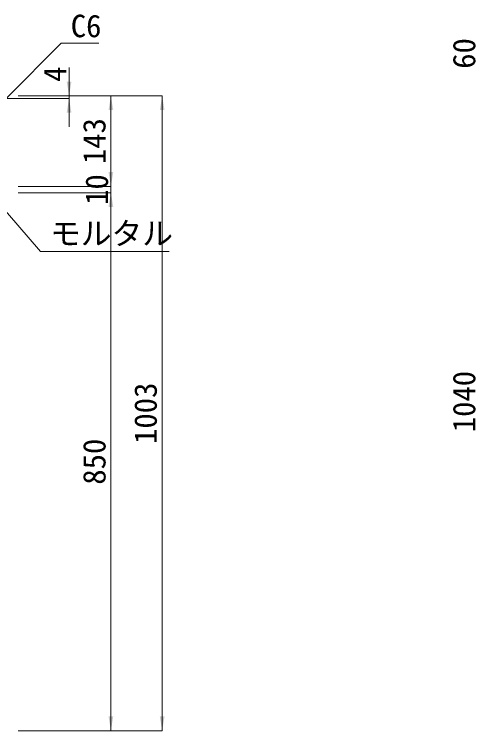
# Model space of a CAD drawing. Units: millimetres at full size; some dimension numbers follow another scale. Extents: x -3301 to 90699, y 107523 to 139162.
# Drawn here: x 3354 to 4082, y 114085 to 115217 of the extents above; entities that cross this region are included whole.
import ezdxf
from ezdxf.enums import TextEntityAlignment as Align

# ---------------------------------------------------------------- set-up
doc = ezdxf.new("R2010")
doc.units = ezdxf.units.MM
doc.header["$LTSCALE"] = 21
doc.layers.add('寸法線', color=7, linetype='Continuous', lineweight=9)
doc.layers.add('引出線', color=4, linetype='Continuous', lineweight=9)
doc.styles.add('ＭＳ ゴシック', font='')
doc.styles.get('ＭＳ ゴシック').set_extended_font_data('MS Gothic')

# ---------------------------------------------------------------- blocks, each defined once
blk = doc.blocks.new('filled_arrow')
at = {"color": 0, "linetype": 'Continuous', "lineweight": -2}
blk.add_solid([(7.5, 1.25), (0, 0), (7.5, -1.25)], dxfattribs=at)

msp = doc.modelspace()

# ---------------------------------------------------------------- linework, layer by layer
at = {"layer": '寸法線'}
for p, q in [((3440.07, 115039.04), (3440.07, 115133.1)), ((3154.51, 115084.04), (3440.07, 115084.04)), ((3359.51, 115088.1), (3506.15, 115088.1)), ((3359.51, 115088.1), (3587.16, 115088.1)), ((3359.51, 115088.1), (3440.07, 115088.1)), ((3506.15, 115088.1), (3506.15, 114945.1)), ((3587.16, 114085.1), (3587.16, 115088.1)), ((3506.15, 114890.1), (3506.15, 114990.1)), ((3359.51, 114945.1), (3506.15, 114945.1)), ((3359.51, 114945.1), (3506.15, 114945.1)), ((3359.51, 114935.1), (3506.15, 114935.1)), ((3359.51, 114935.1), (3506.15, 114935.1)), ((3506.15, 114935.1), (3506.15, 114085.1)), ((3359.51, 114085.1), (3506.15, 114085.1)), ((3359.51, 114085.1), (3587.16, 114085.1))]:
    msp.add_line(p, q, dxfattribs=at)
at = {"layer": '引出線'}
for points in [[(3341.51, 115085.08), (3427.76, 115171.33), (3486.92, 115171.33)], [(3309.43, 114940.78), (3395.07, 114842.1), (3598.33, 114842.1)]]:
    msp.add_lwpolyline(points, dxfattribs=at)

# ---------------------------------------------------------------- block references
at = {"layer": '寸法線', "xscale": 3, "yscale": 3}
for p, rotation in [((3440.07, 115088.1), 90), ((3440.07, 115084.04), 270), ((3506.15, 115088.1), 270), ((3587.16, 115088.1), 270), ((3506.15, 114945.1), 90), ((3506.15, 114945.1), 90), ((3506.15, 114935.1), 270), ((3506.15, 114935.1), 270), ((3506.15, 114085.1), 90), ((3587.16, 114085.1), 90)]:
    msp.add_blockref('filled_arrow', p, dxfattribs=dict(at, rotation=rotation))

# ---------------------------------------------------------------- texts
at = {"layer": '寸法線', "style": 'ＭＳ ゴシック'}
for s, p in [('60', (4064.03, 115155.1)), ('4', (3417.71, 115122.27)), ('143', (3479.9, 115016.6)), ('10', (3483.77, 114940.1)), ('1040', (4064.03, 114605.1)), ('1003', (3560.91, 114586.6)), ('850', (3479.9, 114510.1))]:
    msp.add_text(s, height=35.6, rotation=90, dxfattribs=at).set_placement(p, align=Align.MIDDLE_CENTER)
at = {"layer": '引出線', "style": 'ＭＳ ゴシック'}
for s, p in [('C6', (3442.76, 115216.33)), ('モルタル', (3410.07, 114888.43))]:
    msp.add_text(s, height=35.6, dxfattribs=at).set_placement(p, align=Align.TOP_LEFT)

doc.saveas('drawing.dxf')
